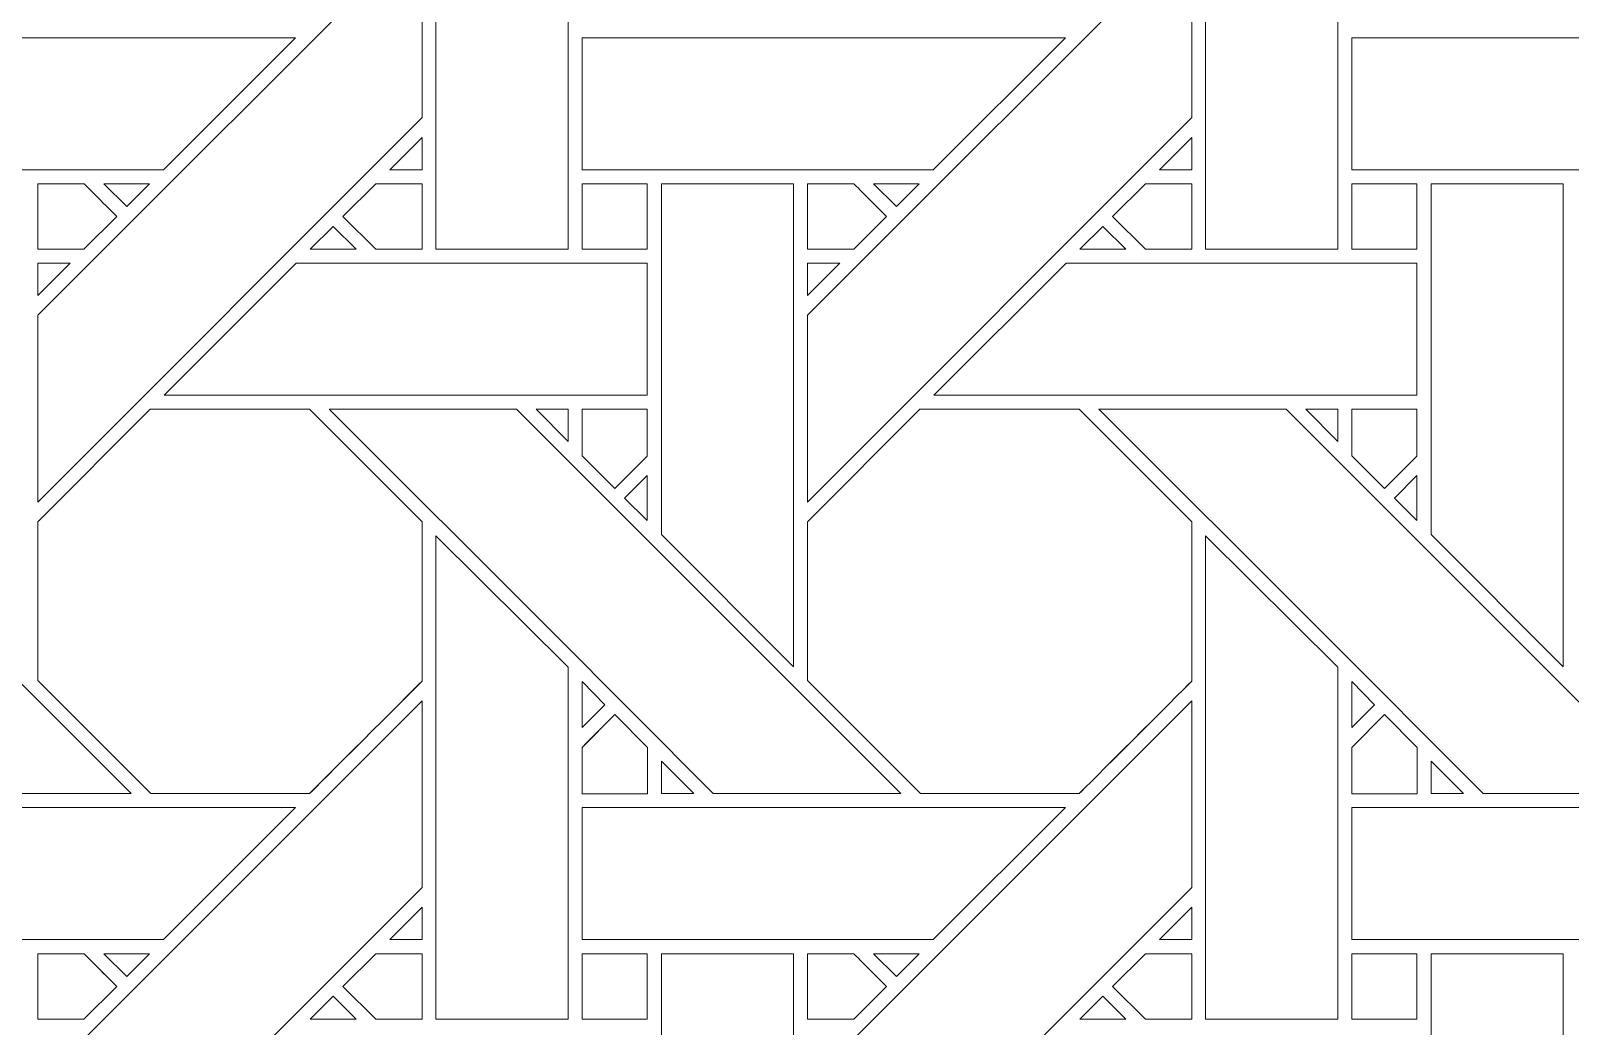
# Model space of a CAD drawing. Header units: inches. Extents: x 2.4 to 22.4, y -0.9 to 19.1.
# Drawn here: x 12.612 to 14.509, y 2.405 to 3.631 of the extents above; entities that cross this region are included whole.
import ezdxf

# ---------------------------------------------------------------- set-up
doc = ezdxf.new("R2010")
doc.units = ezdxf.units.IN
doc.header["$MEASUREMENT"] = 0
doc.layers.add('Design', color=7, linetype='Continuous', lineweight=0)

msp = doc.modelspace()

# ---------------------------------------------------------------- linework, layer by layer
at = {"layer": 'Design'}
for points, knots in [([(2.3829, 19.0948), (2.3829, 19.0948), (2.3829, -0.9052), (2.3829, -0.9052), (2.3829, -0.9052), (22.3829, -0.9052), (22.3829, -0.9052), (22.3829, -0.9052), (22.3829, 19.0948), (22.3829, 19.0948), (22.3829, 19.0948), (2.3829, 19.0948), (2.3829, 19.0948)], [0, 0, 0, 0, 1, 1, 1, 2, 2, 2, 3, 3, 3, 4, 4, 4, 4]), ([(3.3653, 18.1123), (3.3653, 18.1123), (3.3653, 0.0772), (3.3653, 0.0772), (3.3653, 0.0772), (21.4004, 0.0772), (21.4004, 0.0772), (21.4004, 0.0772), (21.4004, 18.1123), (21.4004, 18.1123), (21.4004, 18.1123), (3.3653, 18.1123), (3.3653, 18.1123)], [0, 0, 0, 0, 1, 1, 1, 2, 2, 2, 3, 3, 3, 4, 4, 4, 4]), ([(13.274, 3.362), (13.274, 3.362), (13.1112, 3.362), (13.1112, 3.362), (13.1112, 3.362), (13.1112, 3.9579), (13.1112, 3.9579), (13.1112, 3.9579), (13.274, 3.7957), (13.274, 3.7957), (13.274, 3.7957), (13.274, 3.362), (13.274, 3.362)], [0, 0, 0, 0, 1, 1, 1, 2, 2, 2, 3, 3, 3, 4, 4, 4, 4]), ([(14.2227, 3.362), (14.2227, 3.362), (14.0599, 3.362), (14.0599, 3.362), (14.0599, 3.362), (14.0599, 3.9579), (14.0599, 3.9579), (14.0599, 3.9579), (14.2227, 3.7957), (14.2227, 3.7957), (14.2227, 3.7957), (14.2227, 3.362), (14.2227, 3.362)], [0, 0, 0, 0, 1, 1, 1, 2, 2, 2, 3, 3, 3, 4, 4, 4, 4]), ([(12.6204, 3.2807), (12.6204, 3.2807), (13.0941, 3.7543), (13.0941, 3.7543), (13.0941, 3.7543), (13.0941, 3.5243), (13.0941, 3.5243), (13.0941, 3.5243), (12.6204, 3.0506), (12.6204, 3.0506), (12.6204, 3.0506), (12.6204, 3.2807), (12.6204, 3.2807)], [0, 0, 0, 0, 1, 1, 1, 2, 2, 2, 3, 3, 3, 4, 4, 4, 4]), ([(13.5691, 3.2807), (13.5691, 3.2807), (14.0428, 3.7543), (14.0428, 3.7543), (14.0428, 3.7543), (14.0428, 3.5243), (14.0428, 3.5243), (14.0428, 3.5243), (13.5691, 3.0506), (13.5691, 3.0506), (13.5691, 3.0506), (13.5691, 3.2807), (13.5691, 3.2807)], [0, 0, 0, 0, 1, 1, 1, 2, 2, 2, 3, 3, 3, 4, 4, 4, 4]), ([(12.3425, 3.4601), (12.3425, 3.4601), (12.3425, 3.6228), (12.3425, 3.6228), (12.3425, 3.6228), (12.9383, 3.6228), (12.9383, 3.6228), (12.9383, 3.6228), (12.7755, 3.4601), (12.7755, 3.4601), (12.7755, 3.4601), (12.3425, 3.4601), (12.3425, 3.4601)], [0, 0, 0, 0, 1, 1, 1, 2, 2, 2, 3, 3, 3, 4, 4, 4, 4]), ([(13.2913, 3.4601), (13.2913, 3.4601), (13.2913, 3.6228), (13.2913, 3.6228), (13.2913, 3.6228), (13.887, 3.6228), (13.887, 3.6228), (13.887, 3.6228), (13.7242, 3.4601), (13.7242, 3.4601), (13.7242, 3.4601), (13.2913, 3.4601), (13.2913, 3.4601)], [0, 0, 0, 0, 1, 1, 1, 2, 2, 2, 3, 3, 3, 4, 4, 4, 4]), ([(14.24, 3.4601), (14.24, 3.4601), (14.24, 3.6228), (14.24, 3.6228), (14.24, 3.6228), (14.8357, 3.6228), (14.8357, 3.6228), (14.8357, 3.6228), (14.673, 3.4601), (14.673, 3.4601), (14.673, 3.4601), (14.24, 3.4601), (14.24, 3.4601)], [0, 0, 0, 0, 1, 1, 1, 2, 2, 2, 3, 3, 3, 4, 4, 4, 4]), ([(13.0543, 3.4601), (13.0543, 3.4601), (13.0941, 3.4999), (13.0941, 3.4999), (13.0941, 3.4999), (13.0941, 3.4601), (13.0941, 3.4601), (13.0941, 3.4601), (13.0543, 3.4601), (13.0543, 3.4601)], [0, 0, 0, 0, 1, 1, 1, 2, 2, 2, 3, 3, 3, 3]), ([(14.003, 3.4601), (14.003, 3.4601), (14.0428, 3.4999), (14.0428, 3.4999), (14.0428, 3.4999), (14.0428, 3.4601), (14.0428, 3.4601), (14.0428, 3.4601), (14.003, 3.4601), (14.003, 3.4601)], [0, 0, 0, 0, 1, 1, 1, 2, 2, 2, 3, 3, 3, 3]), ([(12.6775, 3.4428), (12.6826, 3.4377), (12.7134, 3.4069), (12.7178, 3.4024), (12.7178, 3.4024), (12.6774, 3.362), (12.6774, 3.362), (12.6774, 3.362), (12.6204, 3.362), (12.6204, 3.362), (12.6204, 3.362), (12.6204, 3.4428), (12.6204, 3.4428), (12.6204, 3.4428), (12.6775, 3.4428), (12.6775, 3.4428)], [0, 0, 0, 0, 1, 1, 1, 2, 2, 2, 3, 3, 3, 4, 4, 4, 5, 5, 5, 5]), ([(12.6204, 3.362), (12.6204, 3.362), (12.6204, 3.4428), (12.6204, 3.4428), (12.6204, 3.4428), (12.6775, 3.4428), (12.6775, 3.4428), (12.6826, 3.4377), (12.7134, 3.4069), (12.7178, 3.4024), (12.7178, 3.4024), (12.6774, 3.362), (12.6774, 3.362), (12.6774, 3.362), (12.6204, 3.362), (12.6204, 3.362)], [0, 0, 0, 0, 1, 1, 1, 2, 2, 2, 3, 3, 3, 4, 4, 4, 5, 5, 5, 5]), ([(12.7018, 3.4428), (12.7018, 3.4428), (12.7583, 3.4428), (12.7583, 3.4428), (12.7583, 3.4428), (12.73, 3.4146), (12.73, 3.4146), (12.73, 3.4146), (12.7018, 3.4428), (12.7018, 3.4428)], [0, 0, 0, 0, 1, 1, 1, 2, 2, 2, 3, 3, 3, 3]), ([(13.037, 3.362), (13.037, 3.362), (12.9966, 3.4024), (12.9966, 3.4024), (12.9966, 3.4024), (13.037, 3.4428), (13.037, 3.4428), (13.037, 3.4428), (13.0941, 3.4428), (13.0941, 3.4428), (13.0941, 3.4428), (13.0941, 3.362), (13.0941, 3.362), (13.0941, 3.362), (13.037, 3.362), (13.037, 3.362)], [0, 0, 0, 0, 1, 1, 1, 2, 2, 2, 3, 3, 3, 4, 4, 4, 5, 5, 5, 5]), ([(12.9966, 3.4024), (12.9966, 3.4024), (13.037, 3.4428), (13.037, 3.4428), (13.037, 3.4428), (13.0941, 3.4428), (13.0941, 3.4428), (13.0941, 3.4428), (13.0941, 3.362), (13.0941, 3.362), (13.0941, 3.362), (13.037, 3.362), (13.037, 3.362), (13.037, 3.362), (12.9966, 3.4024), (12.9966, 3.4024)], [0, 0, 0, 0, 1, 1, 1, 2, 2, 2, 3, 3, 3, 4, 4, 4, 5, 5, 5, 5]), ([(13.2913, 3.4428), (13.2913, 3.4428), (13.3715, 3.4428), (13.3715, 3.4428), (13.3715, 3.4428), (13.3715, 3.362), (13.3715, 3.362), (13.3715, 3.362), (13.2913, 3.362), (13.2913, 3.362), (13.2913, 3.362), (13.2913, 3.4428), (13.2913, 3.4428)], [0, 0, 0, 0, 1, 1, 1, 2, 2, 2, 3, 3, 3, 4, 4, 4, 4]), ([(13.2913, 3.362), (13.2913, 3.362), (13.2913, 3.4428), (13.2913, 3.4428), (13.2913, 3.4428), (13.3715, 3.4428), (13.3715, 3.4428), (13.3715, 3.4428), (13.3715, 3.362), (13.3715, 3.362), (13.3715, 3.362), (13.2913, 3.362), (13.2913, 3.362)], [0, 0, 0, 0, 1, 1, 1, 2, 2, 2, 3, 3, 3, 4, 4, 4, 4]), ([(13.552, 3.4428), (13.552, 3.4428), (13.552, 2.8477), (13.552, 2.8477), (13.552, 2.8477), (13.3891, 3.0106), (13.3891, 3.0106), (13.3891, 3.0106), (13.3891, 3.4428), (13.3891, 3.4428), (13.3891, 3.4428), (13.552, 3.4428), (13.552, 3.4428)], [0, 0, 0, 0, 1, 1, 1, 2, 2, 2, 3, 3, 3, 4, 4, 4, 4]), ([(13.6262, 3.4428), (13.6313, 3.4377), (13.6621, 3.4069), (13.6665, 3.4024), (13.6665, 3.4024), (13.6261, 3.362), (13.6261, 3.362), (13.6261, 3.362), (13.5691, 3.362), (13.5691, 3.362), (13.5691, 3.362), (13.5691, 3.4428), (13.5691, 3.4428), (13.5691, 3.4428), (13.6262, 3.4428), (13.6262, 3.4428)], [0, 0, 0, 0, 1, 1, 1, 2, 2, 2, 3, 3, 3, 4, 4, 4, 5, 5, 5, 5]), ([(13.5691, 3.362), (13.5691, 3.362), (13.5691, 3.4428), (13.5691, 3.4428), (13.5691, 3.4428), (13.6262, 3.4428), (13.6262, 3.4428), (13.6313, 3.4377), (13.6621, 3.4069), (13.6665, 3.4024), (13.6665, 3.4024), (13.6261, 3.362), (13.6261, 3.362), (13.6261, 3.362), (13.5691, 3.362), (13.5691, 3.362)], [0, 0, 0, 0, 1, 1, 1, 2, 2, 2, 3, 3, 3, 4, 4, 4, 5, 5, 5, 5]), ([(13.6505, 3.4428), (13.6505, 3.4428), (13.707, 3.4428), (13.707, 3.4428), (13.707, 3.4428), (13.6787, 3.4147), (13.6787, 3.4147), (13.6787, 3.4147), (13.6505, 3.4428), (13.6505, 3.4428)], [0, 0, 0, 0, 1, 1, 1, 2, 2, 2, 3, 3, 3, 3]), ([(13.9857, 3.362), (13.9857, 3.362), (13.9453, 3.4024), (13.9453, 3.4024), (13.9453, 3.4024), (13.9858, 3.4428), (13.9858, 3.4428), (13.9858, 3.4428), (14.0428, 3.4428), (14.0428, 3.4428), (14.0428, 3.4428), (14.0428, 3.362), (14.0428, 3.362), (14.0428, 3.362), (13.9857, 3.362), (13.9857, 3.362)], [0, 0, 0, 0, 1, 1, 1, 2, 2, 2, 3, 3, 3, 4, 4, 4, 5, 5, 5, 5]), ([(13.9453, 3.4024), (13.9453, 3.4024), (13.9858, 3.4428), (13.9858, 3.4428), (13.9858, 3.4428), (14.0428, 3.4428), (14.0428, 3.4428), (14.0428, 3.4428), (14.0428, 3.362), (14.0428, 3.362), (14.0428, 3.362), (13.9857, 3.362), (13.9857, 3.362), (13.9857, 3.362), (13.9453, 3.4024), (13.9453, 3.4024)], [0, 0, 0, 0, 1, 1, 1, 2, 2, 2, 3, 3, 3, 4, 4, 4, 5, 5, 5, 5]), ([(14.24, 3.4428), (14.24, 3.4428), (14.3203, 3.4428), (14.3203, 3.4428), (14.3203, 3.4428), (14.3203, 3.362), (14.3203, 3.362), (14.3203, 3.362), (14.24, 3.362), (14.24, 3.362), (14.24, 3.362), (14.24, 3.4428), (14.24, 3.4428)], [0, 0, 0, 0, 1, 1, 1, 2, 2, 2, 3, 3, 3, 4, 4, 4, 4]), ([(14.24, 3.362), (14.24, 3.362), (14.24, 3.4428), (14.24, 3.4428), (14.24, 3.4428), (14.3203, 3.4428), (14.3203, 3.4428), (14.3203, 3.4428), (14.3203, 3.362), (14.3203, 3.362), (14.3203, 3.362), (14.24, 3.362), (14.24, 3.362)], [0, 0, 0, 0, 1, 1, 1, 2, 2, 2, 3, 3, 3, 4, 4, 4, 4]), ([(14.5007, 3.4428), (14.5007, 3.4428), (14.5007, 2.8477), (14.5007, 2.8477), (14.5007, 2.8477), (14.3378, 3.0106), (14.3378, 3.0106), (14.3378, 3.0106), (14.3378, 3.4428), (14.3378, 3.4428), (14.3378, 3.4428), (14.5007, 3.4428), (14.5007, 3.4428)], [0, 0, 0, 0, 1, 1, 1, 2, 2, 2, 3, 3, 3, 4, 4, 4, 4]), ([(13.0127, 3.362), (13.0127, 3.362), (12.9562, 3.362), (12.9562, 3.362), (12.9562, 3.362), (12.9845, 3.3903), (12.9845, 3.3903), (12.9845, 3.3903), (13.0127, 3.362), (13.0127, 3.362)], [0, 0, 0, 0, 1, 1, 1, 2, 2, 2, 3, 3, 3, 3]), ([(13.9615, 3.362), (13.9615, 3.362), (13.905, 3.362), (13.905, 3.362), (13.905, 3.362), (13.9332, 3.3903), (13.9332, 3.3903), (13.9332, 3.3903), (13.9615, 3.362), (13.9615, 3.362)], [0, 0, 0, 0, 1, 1, 1, 2, 2, 2, 3, 3, 3, 3]), ([(12.6602, 3.3449), (12.6602, 3.3449), (12.6204, 3.3051), (12.6204, 3.3051), (12.6204, 3.3051), (12.6204, 3.3449), (12.6204, 3.3449), (12.6204, 3.3449), (12.6602, 3.3449), (12.6602, 3.3449)], [0, 0, 0, 0, 1, 1, 1, 2, 2, 2, 3, 3, 3, 3]), ([(12.7762, 3.1821), (12.7762, 3.1821), (12.9391, 3.3449), (12.9391, 3.3449), (12.9391, 3.3449), (13.3715, 3.3449), (13.3715, 3.3449), (13.3715, 3.3449), (13.3715, 3.1821), (13.3715, 3.1821), (13.3715, 3.1821), (12.7762, 3.1821), (12.7762, 3.1821)], [0, 0, 0, 0, 1, 1, 1, 2, 2, 2, 3, 3, 3, 4, 4, 4, 4]), ([(13.609, 3.3449), (13.609, 3.3449), (13.5691, 3.3051), (13.5691, 3.3051), (13.5691, 3.3051), (13.5691, 3.3449), (13.5691, 3.3449), (13.5691, 3.3449), (13.609, 3.3449), (13.609, 3.3449)], [0, 0, 0, 0, 1, 1, 1, 2, 2, 2, 3, 3, 3, 3]), ([(13.725, 3.1821), (13.725, 3.1821), (13.8878, 3.3449), (13.8878, 3.3449), (13.8878, 3.3449), (14.3203, 3.3449), (14.3203, 3.3449), (14.3203, 3.3449), (14.3203, 3.1821), (14.3203, 3.1821), (14.3203, 3.1821), (13.725, 3.1821), (13.725, 3.1821)], [0, 0, 0, 0, 1, 1, 1, 2, 2, 2, 3, 3, 3, 4, 4, 4, 4]), ([(12.3052, 2.8912), (12.3052, 2.8912), (12.0308, 3.165), (12.0308, 3.165), (12.0308, 3.165), (12.2618, 3.165), (12.2618, 3.165), (12.2618, 3.165), (12.7354, 2.6913), (12.7354, 2.6913), (12.7354, 2.6913), (12.5044, 2.6913), (12.5044, 2.6913), (12.5044, 2.6913), (12.3052, 2.8912), (12.3052, 2.8912)], [0, 0, 0, 0, 1, 1, 1, 2, 2, 2, 3, 3, 3, 4, 4, 4, 5, 5, 5, 5]), ([(12.7591, 3.1649), (12.7591, 3.1649), (12.9553, 3.1649), (12.9553, 3.1649), (12.9553, 3.1649), (13.0941, 3.0262), (13.0941, 3.0262), (13.0941, 3.0262), (13.0941, 2.83), (13.0941, 2.83), (13.0763, 2.812), (12.9643, 2.7003), (12.9553, 2.6913), (12.9553, 2.6913), (12.7596, 2.6913), (12.7596, 2.6913), (12.7596, 2.6913), (12.6204, 2.8305), (12.6204, 2.8305), (12.6204, 2.8305), (12.6204, 3.0262), (12.6204, 3.0262), (12.6204, 3.0262), (12.7591, 3.1649), (12.7591, 3.1649)], [0, 0, 0, 0, 1, 1, 1, 2, 2, 2, 3, 3, 3, 4, 4, 4, 5, 5, 5, 6, 6, 6, 7, 7, 7, 8, 8, 8, 8]), ([(12.6204, 2.8305), (12.6204, 2.8305), (12.6204, 3.0262), (12.6204, 3.0262), (12.6204, 3.0262), (12.7591, 3.1649), (12.7591, 3.1649), (12.7591, 3.1649), (12.9553, 3.1649), (12.9553, 3.1649), (12.9553, 3.1649), (13.0941, 3.0262), (13.0941, 3.0262), (13.0941, 3.0262), (13.0941, 2.83), (13.0941, 2.83), (13.0757, 2.8115), (12.9639, 2.6999), (12.9553, 2.6913), (12.9553, 2.6913), (12.7596, 2.6913), (12.7596, 2.6913), (12.7596, 2.6913), (12.6204, 2.8305), (12.6204, 2.8305)], [0, 0, 0, 0, 1, 1, 1, 2, 2, 2, 3, 3, 3, 4, 4, 4, 5, 5, 5, 6, 6, 6, 7, 7, 7, 8, 8, 8, 8]), ([(13.2539, 2.8912), (13.2539, 2.8912), (12.9796, 3.165), (12.9796, 3.165), (12.9796, 3.165), (13.2105, 3.165), (13.2105, 3.165), (13.2105, 3.165), (13.6841, 2.6913), (13.6841, 2.6913), (13.6841, 2.6913), (13.4531, 2.6913), (13.4531, 2.6913), (13.4531, 2.6913), (13.2539, 2.8912), (13.2539, 2.8912)], [0, 0, 0, 0, 1, 1, 1, 2, 2, 2, 3, 3, 3, 4, 4, 4, 5, 5, 5, 5]), ([(13.2741, 3.165), (13.2741, 3.165), (13.2741, 3.1251), (13.2741, 3.1251), (13.2741, 3.1251), (13.2346, 3.165), (13.2346, 3.165), (13.2346, 3.165), (13.2741, 3.165), (13.2741, 3.165)], [0, 0, 0, 0, 1, 1, 1, 2, 2, 2, 3, 3, 3, 3]), ([(13.3715, 3.1649), (13.3715, 3.1649), (13.3715, 3.1073), (13.3715, 3.1073), (13.3715, 3.1073), (13.3316, 3.0674), (13.3316, 3.0674), (13.3316, 3.0674), (13.2913, 3.1077), (13.2913, 3.1077), (13.2913, 3.1077), (13.2913, 3.1649), (13.2913, 3.1649), (13.2913, 3.1649), (13.3715, 3.1649), (13.3715, 3.1649)], [0, 0, 0, 0, 1, 1, 1, 2, 2, 2, 3, 3, 3, 4, 4, 4, 5, 5, 5, 5]), ([(13.3316, 3.0674), (13.3316, 3.0674), (13.2913, 3.1077), (13.2913, 3.1077), (13.2913, 3.1077), (13.2913, 3.1649), (13.2913, 3.1649), (13.2913, 3.1649), (13.3715, 3.1649), (13.3715, 3.1649), (13.3715, 3.1649), (13.3715, 3.1073), (13.3715, 3.1073), (13.3715, 3.1073), (13.3316, 3.0674), (13.3316, 3.0674)], [0, 0, 0, 0, 1, 1, 1, 2, 2, 2, 3, 3, 3, 4, 4, 4, 5, 5, 5, 5]), ([(13.7078, 3.1649), (13.7078, 3.1649), (13.904, 3.1649), (13.904, 3.1649), (13.904, 3.1649), (14.0428, 3.0262), (14.0428, 3.0262), (14.0428, 3.0262), (14.0428, 2.83), (14.0428, 2.83), (14.025, 2.812), (13.9131, 2.7003), (13.9041, 2.6913), (13.9041, 2.6913), (13.7084, 2.6913), (13.7084, 2.6913), (13.7084, 2.6913), (13.5691, 2.8305), (13.5691, 2.8305), (13.5691, 2.8305), (13.5691, 3.0262), (13.5691, 3.0262), (13.5691, 3.0262), (13.7078, 3.1649), (13.7078, 3.1649)], [0, 0, 0, 0, 1, 1, 1, 2, 2, 2, 3, 3, 3, 4, 4, 4, 5, 5, 5, 6, 6, 6, 7, 7, 7, 8, 8, 8, 8]), ([(13.5691, 2.8305), (13.5691, 2.8305), (13.5691, 3.0262), (13.5691, 3.0262), (13.5691, 3.0262), (13.7078, 3.1649), (13.7078, 3.1649), (13.7078, 3.1649), (13.904, 3.1649), (13.904, 3.1649), (13.904, 3.1649), (14.0428, 3.0262), (14.0428, 3.0262), (14.0428, 3.0262), (14.0428, 2.83), (14.0428, 2.83), (14.0249, 2.8119), (13.913, 2.7002), (13.9041, 2.6913), (13.9041, 2.6913), (13.7084, 2.6913), (13.7084, 2.6913), (13.7084, 2.6913), (13.5691, 2.8305), (13.5691, 2.8305)], [0, 0, 0, 0, 1, 1, 1, 2, 2, 2, 3, 3, 3, 4, 4, 4, 5, 5, 5, 6, 6, 6, 7, 7, 7, 8, 8, 8, 8]), ([(14.2027, 2.8912), (14.2027, 2.8912), (13.9283, 3.165), (13.9283, 3.165), (13.9283, 3.165), (14.1592, 3.165), (14.1592, 3.165), (14.1592, 3.165), (14.6329, 2.6913), (14.6329, 2.6913), (14.6329, 2.6913), (14.4018, 2.6913), (14.4018, 2.6913), (14.4018, 2.6913), (14.2027, 2.8912), (14.2027, 2.8912)], [0, 0, 0, 0, 1, 1, 1, 2, 2, 2, 3, 3, 3, 4, 4, 4, 5, 5, 5, 5]), ([(14.2228, 3.165), (14.2228, 3.165), (14.2228, 3.1251), (14.2228, 3.1251), (14.2228, 3.1251), (14.1833, 3.165), (14.1833, 3.165), (14.1833, 3.165), (14.2228, 3.165), (14.2228, 3.165)], [0, 0, 0, 0, 1, 1, 1, 2, 2, 2, 3, 3, 3, 3]), ([(14.3203, 3.1649), (14.3203, 3.1649), (14.3203, 3.1073), (14.3203, 3.1073), (14.3203, 3.1073), (14.2803, 3.0674), (14.2803, 3.0674), (14.2803, 3.0674), (14.24, 3.1077), (14.24, 3.1077), (14.24, 3.1077), (14.24, 3.1649), (14.24, 3.1649), (14.24, 3.1649), (14.3203, 3.1649), (14.3203, 3.1649)], [0, 0, 0, 0, 1, 1, 1, 2, 2, 2, 3, 3, 3, 4, 4, 4, 5, 5, 5, 5]), ([(14.2803, 3.0674), (14.2803, 3.0674), (14.24, 3.1077), (14.24, 3.1077), (14.24, 3.1077), (14.24, 3.1649), (14.24, 3.1649), (14.24, 3.1649), (14.3203, 3.1649), (14.3203, 3.1649), (14.3203, 3.1649), (14.3203, 3.1073), (14.3203, 3.1073), (14.3203, 3.1073), (14.2803, 3.0674), (14.2803, 3.0674)], [0, 0, 0, 0, 1, 1, 1, 2, 2, 2, 3, 3, 3, 4, 4, 4, 5, 5, 5, 5]), ([(13.3715, 3.0831), (13.3715, 3.0831), (13.3715, 3.028), (13.3715, 3.028), (13.3715, 3.028), (13.3438, 3.0553), (13.3438, 3.0553), (13.3438, 3.0553), (13.3715, 3.0831), (13.3715, 3.0831)], [0, 0, 0, 0, 1, 1, 1, 2, 2, 2, 3, 3, 3, 3]), ([(14.3203, 3.0831), (14.3203, 3.0831), (14.3203, 3.028), (14.3203, 3.028), (14.3203, 3.028), (14.2925, 3.0553), (14.2925, 3.0553), (14.2925, 3.0553), (14.3203, 3.0831), (14.3203, 3.0831)], [0, 0, 0, 0, 1, 1, 1, 2, 2, 2, 3, 3, 3, 3]), ([(13.274, 2.4133), (13.274, 2.4133), (13.1112, 2.4133), (13.1112, 2.4133), (13.1112, 2.4133), (13.1112, 3.0091), (13.1112, 3.0091), (13.1112, 3.0091), (13.274, 2.847), (13.274, 2.847), (13.274, 2.847), (13.274, 2.4133), (13.274, 2.4133)], [0, 0, 0, 0, 1, 1, 1, 2, 2, 2, 3, 3, 3, 4, 4, 4, 4]), ([(14.2227, 2.4133), (14.2227, 2.4133), (14.0599, 2.4133), (14.0599, 2.4133), (14.0599, 2.4133), (14.0599, 3.0091), (14.0599, 3.0091), (14.0599, 3.0091), (14.2227, 2.847), (14.2227, 2.847), (14.2227, 2.847), (14.2227, 2.4133), (14.2227, 2.4133)], [0, 0, 0, 0, 1, 1, 1, 2, 2, 2, 3, 3, 3, 4, 4, 4, 4]), ([(13.2913, 2.7728), (13.2913, 2.7728), (13.2913, 2.8295), (13.2913, 2.8295), (13.2913, 2.8295), (13.3195, 2.8009), (13.3195, 2.8009), (13.3195, 2.8009), (13.2913, 2.7728), (13.2913, 2.7728)], [0, 0, 0, 0, 1, 1, 1, 2, 2, 2, 3, 3, 3, 3]), ([(14.24, 2.7727), (14.24, 2.7727), (14.24, 2.8295), (14.24, 2.8295), (14.24, 2.8295), (14.2682, 2.8009), (14.2682, 2.8009), (14.2682, 2.8009), (14.24, 2.7727), (14.24, 2.7727)], [0, 0, 0, 0, 1, 1, 1, 2, 2, 2, 3, 3, 3, 3]), ([(12.6204, 2.332), (12.6204, 2.332), (13.0941, 2.8056), (13.0941, 2.8056), (13.0941, 2.8056), (13.0941, 2.5756), (13.0941, 2.5756), (13.0941, 2.5756), (12.6204, 2.1019), (12.6204, 2.1019), (12.6204, 2.1019), (12.6204, 2.332), (12.6204, 2.332)], [0, 0, 0, 0, 1, 1, 1, 2, 2, 2, 3, 3, 3, 4, 4, 4, 4]), ([(13.5691, 2.332), (13.5691, 2.332), (14.0428, 2.8056), (14.0428, 2.8056), (14.0428, 2.8056), (14.0428, 2.5756), (14.0428, 2.5756), (14.0428, 2.5756), (13.5691, 2.1019), (13.5691, 2.1019), (13.5691, 2.1019), (13.5691, 2.332), (13.5691, 2.332)], [0, 0, 0, 0, 1, 1, 1, 2, 2, 2, 3, 3, 3, 4, 4, 4, 4]), ([(13.2913, 2.691), (13.2913, 2.691), (13.2913, 2.7483), (13.2913, 2.7483), (13.2913, 2.7483), (13.3316, 2.7887), (13.3316, 2.7887), (13.3316, 2.7887), (13.3719, 2.7483), (13.3719, 2.7483), (13.3719, 2.7483), (13.3719, 2.691), (13.3719, 2.691), (13.3719, 2.691), (13.2913, 2.691), (13.2913, 2.691)], [0, 0, 0, 0, 1, 1, 1, 2, 2, 2, 3, 3, 3, 4, 4, 4, 5, 5, 5, 5]), ([(13.2965, 2.7536), (13.2965, 2.7536), (13.3316, 2.7887), (13.3316, 2.7887), (13.3316, 2.7887), (13.3719, 2.7483), (13.3719, 2.7483), (13.3719, 2.7483), (13.3719, 2.6912), (13.3719, 2.6912), (13.3719, 2.6912), (13.2913, 2.6912), (13.2913, 2.6912), (13.2913, 2.6912), (13.2913, 2.7483), (13.2913, 2.7483), (13.2913, 2.7483), (13.2965, 2.7536), (13.2965, 2.7536)], [0, 0, 0, 0, 1, 1, 1, 2, 2, 2, 3, 3, 3, 4, 4, 4, 5, 5, 5, 6, 6, 6, 6]), ([(14.24, 2.691), (14.24, 2.691), (14.24, 2.7483), (14.24, 2.7483), (14.24, 2.7483), (14.2803, 2.7887), (14.2803, 2.7887), (14.2803, 2.7887), (14.3207, 2.7483), (14.3207, 2.7483), (14.3207, 2.7483), (14.3207, 2.691), (14.3207, 2.691), (14.3207, 2.691), (14.24, 2.691), (14.24, 2.691)], [0, 0, 0, 0, 1, 1, 1, 2, 2, 2, 3, 3, 3, 4, 4, 4, 5, 5, 5, 5]), ([(14.2803, 2.7887), (14.2803, 2.7887), (14.3207, 2.7483), (14.3207, 2.7483), (14.3207, 2.7483), (14.3207, 2.691), (14.3207, 2.691), (14.3207, 2.691), (14.24, 2.691), (14.24, 2.691), (14.24, 2.691), (14.24, 2.7483), (14.24, 2.7483), (14.24, 2.7483), (14.2803, 2.7887), (14.2803, 2.7887)], [0, 0, 0, 0, 1, 1, 1, 2, 2, 2, 3, 3, 3, 4, 4, 4, 5, 5, 5, 5]), ([(13.4289, 2.6913), (13.4289, 2.6913), (13.3892, 2.6913), (13.3892, 2.6913), (13.3892, 2.6913), (13.3892, 2.7311), (13.3892, 2.7311), (13.3892, 2.7311), (13.4289, 2.6913), (13.4289, 2.6913)], [0, 0, 0, 0, 1, 1, 1, 2, 2, 2, 3, 3, 3, 3]), ([(14.3776, 2.6913), (14.3776, 2.6913), (14.3379, 2.6913), (14.3379, 2.6913), (14.3379, 2.6913), (14.3379, 2.7311), (14.3379, 2.7311), (14.3379, 2.7311), (14.3776, 2.6913), (14.3776, 2.6913)], [0, 0, 0, 0, 1, 1, 1, 2, 2, 2, 3, 3, 3, 3]), ([(12.3425, 2.5114), (12.3425, 2.5114), (12.3425, 2.6741), (12.3425, 2.6741), (12.3425, 2.6741), (12.9382, 2.6741), (12.9382, 2.6741), (12.9382, 2.6741), (12.7755, 2.5114), (12.7755, 2.5114), (12.7755, 2.5114), (12.3425, 2.5114), (12.3425, 2.5114)], [0, 0, 0, 0, 1, 1, 1, 2, 2, 2, 3, 3, 3, 4, 4, 4, 4]), ([(13.2913, 2.5114), (13.2913, 2.5114), (13.2913, 2.6741), (13.2913, 2.6741), (13.2913, 2.6741), (13.887, 2.6741), (13.887, 2.6741), (13.887, 2.6741), (13.7242, 2.5114), (13.7242, 2.5114), (13.7242, 2.5114), (13.2913, 2.5114), (13.2913, 2.5114)], [0, 0, 0, 0, 1, 1, 1, 2, 2, 2, 3, 3, 3, 4, 4, 4, 4]), ([(14.24, 2.5114), (14.24, 2.5114), (14.24, 2.6741), (14.24, 2.6741), (14.24, 2.6741), (14.8357, 2.6741), (14.8357, 2.6741), (14.8357, 2.6741), (14.673, 2.5114), (14.673, 2.5114), (14.673, 2.5114), (14.24, 2.5114), (14.24, 2.5114)], [0, 0, 0, 0, 1, 1, 1, 2, 2, 2, 3, 3, 3, 4, 4, 4, 4]), ([(13.0543, 2.5114), (13.0543, 2.5114), (13.0941, 2.5512), (13.0941, 2.5512), (13.0941, 2.5512), (13.0941, 2.5114), (13.0941, 2.5114), (13.0941, 2.5114), (13.0543, 2.5114), (13.0543, 2.5114)], [0, 0, 0, 0, 1, 1, 1, 2, 2, 2, 3, 3, 3, 3]), ([(14.003, 2.5114), (14.003, 2.5114), (14.0428, 2.5512), (14.0428, 2.5512), (14.0428, 2.5512), (14.0428, 2.5114), (14.0428, 2.5114), (14.0428, 2.5114), (14.003, 2.5114), (14.003, 2.5114)], [0, 0, 0, 0, 1, 1, 1, 2, 2, 2, 3, 3, 3, 3]), ([(12.6775, 2.4941), (12.6826, 2.4889), (12.7134, 2.4581), (12.7178, 2.4537), (12.7178, 2.4537), (12.6774, 2.4133), (12.6774, 2.4133), (12.6774, 2.4133), (12.6204, 2.4133), (12.6204, 2.4133), (12.6204, 2.4133), (12.6204, 2.4941), (12.6204, 2.4941), (12.6204, 2.4941), (12.6775, 2.4941), (12.6775, 2.4941)], [0, 0, 0, 0, 1, 1, 1, 2, 2, 2, 3, 3, 3, 4, 4, 4, 5, 5, 5, 5]), ([(12.6204, 2.4133), (12.6204, 2.4133), (12.6204, 2.4941), (12.6204, 2.4941), (12.6204, 2.4941), (12.6775, 2.4941), (12.6775, 2.4941), (12.6828, 2.4888), (12.7136, 2.4579), (12.7178, 2.4537), (12.7178, 2.4537), (12.6774, 2.4133), (12.6774, 2.4133), (12.6774, 2.4133), (12.6204, 2.4133), (12.6204, 2.4133)], [0, 0, 0, 0, 1, 1, 1, 2, 2, 2, 3, 3, 3, 4, 4, 4, 5, 5, 5, 5]), ([(12.7018, 2.4941), (12.7018, 2.4941), (12.7583, 2.4941), (12.7583, 2.4941), (12.7583, 2.4941), (12.73, 2.4659), (12.73, 2.4659), (12.73, 2.4659), (12.7018, 2.4941), (12.7018, 2.4941)], [0, 0, 0, 0, 1, 1, 1, 2, 2, 2, 3, 3, 3, 3]), ([(13.037, 2.4133), (13.037, 2.4133), (12.9966, 2.4536), (12.9966, 2.4536), (12.9966, 2.4536), (13.037, 2.4941), (13.037, 2.4941), (13.037, 2.4941), (13.0941, 2.4941), (13.0941, 2.4941), (13.0941, 2.4941), (13.0941, 2.4133), (13.0941, 2.4133), (13.0941, 2.4133), (13.037, 2.4133), (13.037, 2.4133)], [0, 0, 0, 0, 1, 1, 1, 2, 2, 2, 3, 3, 3, 4, 4, 4, 5, 5, 5, 5]), ([(12.9966, 2.4536), (12.9966, 2.4536), (13.037, 2.4941), (13.037, 2.4941), (13.037, 2.4941), (13.0941, 2.4941), (13.0941, 2.4941), (13.0941, 2.4941), (13.0941, 2.4133), (13.0941, 2.4133), (13.0941, 2.4133), (13.037, 2.4133), (13.037, 2.4133), (13.037, 2.4133), (12.9966, 2.4536), (12.9966, 2.4536)], [0, 0, 0, 0, 1, 1, 1, 2, 2, 2, 3, 3, 3, 4, 4, 4, 5, 5, 5, 5]), ([(13.2913, 2.4941), (13.2913, 2.4941), (13.3715, 2.4941), (13.3715, 2.4941), (13.3715, 2.4941), (13.3715, 2.4133), (13.3715, 2.4133), (13.3715, 2.4133), (13.2913, 2.4133), (13.2913, 2.4133), (13.2913, 2.4133), (13.2913, 2.4941), (13.2913, 2.4941)], [0, 0, 0, 0, 1, 1, 1, 2, 2, 2, 3, 3, 3, 4, 4, 4, 4]), ([(13.2913, 2.4133), (13.2913, 2.4133), (13.2913, 2.4941), (13.2913, 2.4941), (13.2913, 2.4941), (13.3715, 2.4941), (13.3715, 2.4941), (13.3715, 2.4941), (13.3715, 2.4133), (13.3715, 2.4133), (13.3715, 2.4133), (13.2913, 2.4133), (13.2913, 2.4133)], [0, 0, 0, 0, 1, 1, 1, 2, 2, 2, 3, 3, 3, 4, 4, 4, 4]), ([(13.552, 2.4941), (13.552, 2.4941), (13.552, 1.899), (13.552, 1.899), (13.552, 1.899), (13.3891, 2.0619), (13.3891, 2.0619), (13.3891, 2.0619), (13.3891, 2.4941), (13.3891, 2.4941), (13.3891, 2.4941), (13.552, 2.4941), (13.552, 2.4941)], [0, 0, 0, 0, 1, 1, 1, 2, 2, 2, 3, 3, 3, 4, 4, 4, 4]), ([(13.6262, 2.4941), (13.6313, 2.4889), (13.6621, 2.4581), (13.6665, 2.4537), (13.6665, 2.4537), (13.6261, 2.4133), (13.6261, 2.4133), (13.6261, 2.4133), (13.5691, 2.4133), (13.5691, 2.4133), (13.5691, 2.4133), (13.5691, 2.4941), (13.5691, 2.4941), (13.5691, 2.4941), (13.6262, 2.4941), (13.6262, 2.4941)], [0, 0, 0, 0, 1, 1, 1, 2, 2, 2, 3, 3, 3, 4, 4, 4, 5, 5, 5, 5]), ([(13.5691, 2.4133), (13.5691, 2.4133), (13.5691, 2.4941), (13.5691, 2.4941), (13.5691, 2.4941), (13.6262, 2.4941), (13.6262, 2.4941), (13.6313, 2.4889), (13.6621, 2.4581), (13.6665, 2.4537), (13.6665, 2.4537), (13.6261, 2.4133), (13.6261, 2.4133), (13.6261, 2.4133), (13.5691, 2.4133), (13.5691, 2.4133)], [0, 0, 0, 0, 1, 1, 1, 2, 2, 2, 3, 3, 3, 4, 4, 4, 5, 5, 5, 5]), ([(13.6505, 2.4941), (13.6505, 2.4941), (13.707, 2.4941), (13.707, 2.4941), (13.707, 2.4941), (13.6787, 2.4659), (13.6787, 2.4659), (13.6787, 2.4659), (13.6505, 2.4941), (13.6505, 2.4941)], [0, 0, 0, 0, 1, 1, 1, 2, 2, 2, 3, 3, 3, 3]), ([(13.9857, 2.4133), (13.9857, 2.4133), (13.9453, 2.4536), (13.9453, 2.4536), (13.9453, 2.4536), (13.9858, 2.4941), (13.9858, 2.4941), (13.9858, 2.4941), (14.0428, 2.4941), (14.0428, 2.4941), (14.0428, 2.4941), (14.0428, 2.4133), (14.0428, 2.4133), (14.0428, 2.4133), (13.9857, 2.4133), (13.9857, 2.4133)], [0, 0, 0, 0, 1, 1, 1, 2, 2, 2, 3, 3, 3, 4, 4, 4, 5, 5, 5, 5]), ([(13.9453, 2.4536), (13.9453, 2.4536), (13.9858, 2.4941), (13.9858, 2.4941), (13.9858, 2.4941), (14.0428, 2.4941), (14.0428, 2.4941), (14.0428, 2.4941), (14.0428, 2.4133), (14.0428, 2.4133), (14.0428, 2.4133), (13.9857, 2.4133), (13.9857, 2.4133), (13.9857, 2.4133), (13.9453, 2.4536), (13.9453, 2.4536)], [0, 0, 0, 0, 1, 1, 1, 2, 2, 2, 3, 3, 3, 4, 4, 4, 5, 5, 5, 5]), ([(14.24, 2.4941), (14.24, 2.4941), (14.3203, 2.4941), (14.3203, 2.4941), (14.3203, 2.4941), (14.3203, 2.4133), (14.3203, 2.4133), (14.3203, 2.4133), (14.24, 2.4133), (14.24, 2.4133), (14.24, 2.4133), (14.24, 2.4941), (14.24, 2.4941)], [0, 0, 0, 0, 1, 1, 1, 2, 2, 2, 3, 3, 3, 4, 4, 4, 4]), ([(14.24, 2.4133), (14.24, 2.4133), (14.24, 2.4941), (14.24, 2.4941), (14.24, 2.4941), (14.3203, 2.4941), (14.3203, 2.4941), (14.3203, 2.4941), (14.3203, 2.4133), (14.3203, 2.4133), (14.3203, 2.4133), (14.24, 2.4133), (14.24, 2.4133)], [0, 0, 0, 0, 1, 1, 1, 2, 2, 2, 3, 3, 3, 4, 4, 4, 4]), ([(14.5007, 2.4941), (14.5007, 2.4941), (14.5007, 1.899), (14.5007, 1.899), (14.5007, 1.899), (14.3378, 2.0619), (14.3378, 2.0619), (14.3378, 2.0619), (14.3378, 2.4941), (14.3378, 2.4941), (14.3378, 2.4941), (14.5007, 2.4941), (14.5007, 2.4941)], [0, 0, 0, 0, 1, 1, 1, 2, 2, 2, 3, 3, 3, 4, 4, 4, 4]), ([(13.0127, 2.4133), (13.0127, 2.4133), (12.9562, 2.4133), (12.9562, 2.4133), (12.9562, 2.4133), (12.9845, 2.4416), (12.9845, 2.4416), (12.9845, 2.4416), (13.0127, 2.4133), (13.0127, 2.4133)], [0, 0, 0, 0, 1, 1, 1, 2, 2, 2, 3, 3, 3, 3]), ([(13.9615, 2.4133), (13.9615, 2.4133), (13.905, 2.4133), (13.905, 2.4133), (13.905, 2.4133), (13.9332, 2.4416), (13.9332, 2.4416), (13.9332, 2.4416), (13.9615, 2.4133), (13.9615, 2.4133)], [0, 0, 0, 0, 1, 1, 1, 2, 2, 2, 3, 3, 3, 3])]:
    msp.add_open_spline(points, degree=3, knots=knots, dxfattribs=at)

doc.saveas('drawing.dxf')
